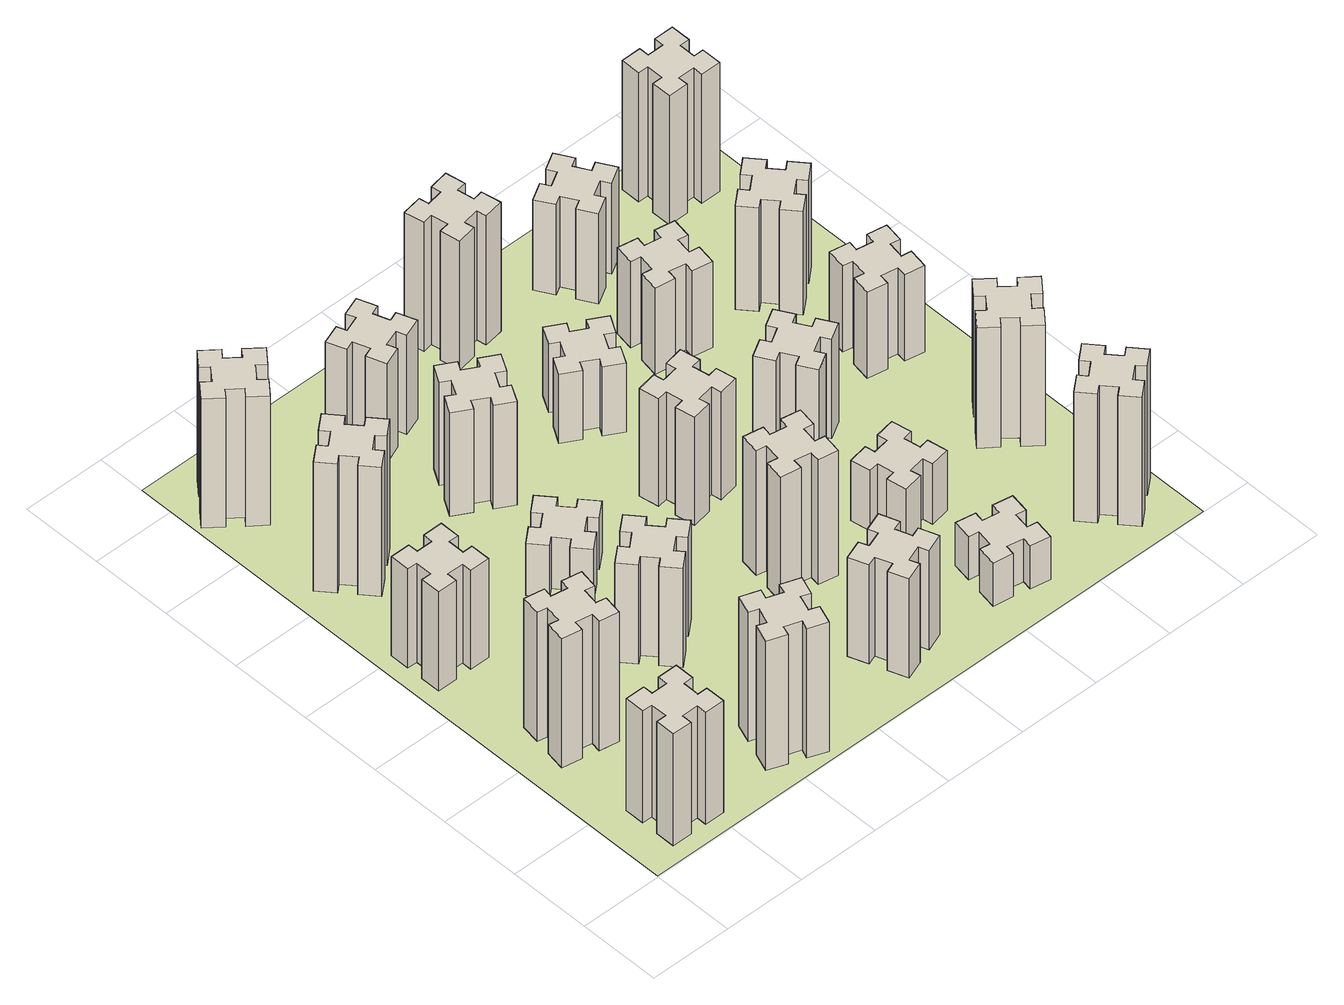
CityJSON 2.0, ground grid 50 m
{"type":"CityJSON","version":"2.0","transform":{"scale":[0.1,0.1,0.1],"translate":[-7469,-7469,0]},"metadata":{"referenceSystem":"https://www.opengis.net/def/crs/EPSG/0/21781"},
"CityObjects":{
"building1":{"type":"Building","attributes":{"class":"1000","function":"1000","usage":"1000","yearOfConstruction":2016,"roofType":"1000","measuredHeight":78,"storeysAboveGround":30,"storeysBelowGround":0},"geometry":[{"type":"Solid","lod":"1","boundaries":[[[[0,1,2,3,4,5,6,7,8,9,10,11,12,13,14,15,16,17,18,19]],[[17,16,20,21]],[[16,15,22,20]],[[15,14,23,22]],[[14,13,24,23]],[[13,12,25,24]],[[12,11,26,25]],[[11,10,27,26]],[[10,9,28,27]],[[9,8,29,28]],[[8,7,30,29]],[[7,6,31,30]],[[6,5,32,31]],[[5,4,33,32]],[[4,3,34,33]],[[3,2,35,34]],[[2,1,36,35]],[[1,0,37,36]],[[0,19,38,37]],[[19,18,39,38]],[[18,17,21,39]],[[24,25,26,27,28,29,30,31,32,33,34,35,36,37,38,39,21,20,22,23]]]]}]},
"building2":{"type":"Building","attributes":{"class":"1000","function":"1000","usage":"1000","yearOfConstruction":2016,"roofType":"1000","measuredHeight":90,"storeysAboveGround":30,"storeysBelowGround":0},"geometry":[{"type":"Solid","lod":"1","boundaries":[[[[40,41,42,43,44,45,46,47,48,49,50,51,52,53,54,55,56,57,58,59]],[[57,56,60,61]],[[56,55,62,60]],[[55,54,63,62]],[[54,53,64,63]],[[53,52,65,64]],[[52,51,66,65]],[[51,50,67,66]],[[50,49,68,67]],[[49,48,69,68]],[[48,47,70,69]],[[47,46,71,70]],[[46,45,72,71]],[[45,44,73,72]],[[44,43,74,73]],[[43,42,75,74]],[[42,41,76,75]],[[41,40,77,76]],[[40,59,78,77]],[[59,58,79,78]],[[58,57,61,79]],[[64,65,66,67,68,69,70,71,72,73,74,75,76,77,78,79,61,60,62,63]]]]}]},
"building3":{"type":"Building","attributes":{"class":"1000","function":"1000","usage":"1000","yearOfConstruction":2016,"roofType":"1000","measuredHeight":69,"storeysAboveGround":30,"storeysBelowGround":0},"geometry":[{"type":"Solid","lod":"1","boundaries":[[[[80,81,82,83,84,85,86,87,88,89,90,91,92,93,94,95,96,97,98,99]],[[97,96,100,101]],[[96,95,102,100]],[[95,94,103,102]],[[94,93,104,103]],[[93,92,105,104]],[[92,91,106,105]],[[91,90,107,106]],[[90,89,108,107]],[[89,88,109,108]],[[88,87,110,109]],[[87,86,111,110]],[[86,85,112,111]],[[85,84,113,112]],[[84,83,114,113]],[[83,82,115,114]],[[82,81,116,115]],[[81,80,117,116]],[[80,99,118,117]],[[99,98,119,118]],[[98,97,101,119]],[[104,105,106,107,108,109,110,111,112,113,114,115,116,117,118,119,101,100,102,103]]]]}]},
"building4":{"type":"Building","attributes":{"class":"1000","function":"1000","usage":"1000","yearOfConstruction":2016,"roofType":"1000","measuredHeight":90,"storeysAboveGround":30,"storeysBelowGround":0},"geometry":[{"type":"Solid","lod":"1","boundaries":[[[[120,121,122,123,124,125,126,127,128,129,130,131,132,133,134,135,136,137,138,139]],[[137,136,140,141]],[[136,135,142,140]],[[135,134,143,142]],[[134,133,144,143]],[[133,132,145,144]],[[132,131,146,145]],[[131,130,147,146]],[[130,129,148,147]],[[129,128,149,148]],[[128,127,150,149]],[[127,126,151,150]],[[126,125,152,151]],[[125,124,153,152]],[[124,123,154,153]],[[123,122,155,154]],[[122,121,156,155]],[[121,120,157,156]],[[120,139,158,157]],[[139,138,159,158]],[[138,137,141,159]],[[144,145,146,147,148,149,150,151,152,153,154,155,156,157,158,159,141,140,142,143]]]]}]},
"building5":{"type":"Building","attributes":{"class":"1000","function":"1000","usage":"1000","yearOfConstruction":2016,"roofType":"1000","measuredHeight":90,"storeysAboveGround":30,"storeysBelowGround":0},"geometry":[{"type":"Solid","lod":"1","boundaries":[[[[160,161,162,163,164,165,166,167,168,169,170,171,172,173,174,175,176,177,178,179]],[[177,176,180,181]],[[176,175,182,180]],[[175,174,183,182]],[[174,173,184,183]],[[173,172,185,184]],[[172,171,186,185]],[[171,170,187,186]],[[170,169,188,187]],[[169,168,189,188]],[[168,167,190,189]],[[167,166,191,190]],[[166,165,192,191]],[[165,164,193,192]],[[164,163,194,193]],[[163,162,195,194]],[[162,161,196,195]],[[161,160,197,196]],[[160,179,198,197]],[[179,178,199,198]],[[178,177,181,199]],[[184,185,186,187,188,189,190,191,192,193,194,195,196,197,198,199,181,180,182,183]]]]}]},
"building6":{"type":"Building","attributes":{"class":"1000","function":"1000","usage":"1000","yearOfConstruction":2016,"roofType":"1000","measuredHeight":90,"storeysAboveGround":30,"storeysBelowGround":0},"geometry":[{"type":"Solid","lod":"1","boundaries":[[[[200,201,202,203,204,205,206,207,208,209,210,211,212,213,214,215,216,217,218,219]],[[217,216,220,221]],[[216,215,222,220]],[[215,214,223,222]],[[214,213,224,223]],[[213,212,225,224]],[[212,211,226,225]],[[211,210,227,226]],[[210,209,228,227]],[[209,208,229,228]],[[208,207,230,229]],[[207,206,231,230]],[[206,205,232,231]],[[205,204,233,232]],[[204,203,234,233]],[[203,202,235,234]],[[202,201,236,235]],[[201,200,237,236]],[[200,219,238,237]],[[219,218,239,238]],[[218,217,221,239]],[[224,225,226,227,228,229,230,231,232,233,234,235,236,237,238,239,221,220,222,223]]]]}]},
"building7":{"type":"Building","attributes":{"class":"1000","function":"1000","usage":"1000","yearOfConstruction":2016,"roofType":"1000","measuredHeight":69,"storeysAboveGround":30,"storeysBelowGround":0},"geometry":[{"type":"Solid","lod":"1","boundaries":[[[[240,241,242,243,244,245,246,247,248,249,250,251,252,253,254,255,256,257,258,259]],[[257,256,260,261]],[[256,255,262,260]],[[255,254,263,262]],[[254,253,264,263]],[[253,252,265,264]],[[252,251,266,265]],[[251,250,267,266]],[[250,249,268,267]],[[249,248,269,268]],[[248,247,270,269]],[[247,246,271,270]],[[246,245,272,271]],[[245,244,273,272]],[[244,243,274,273]],[[243,242,275,274]],[[242,241,276,275]],[[241,240,277,276]],[[240,259,278,277]],[[259,258,279,278]],[[258,257,261,279]],[[264,265,266,267,268,269,270,271,272,273,274,275,276,277,278,279,261,260,262,263]]]]}]},
"building8":{"type":"Building","attributes":{"class":"1000","function":"1000","usage":"1000","yearOfConstruction":2016,"roofType":"1000","measuredHeight":36,"storeysAboveGround":30,"storeysBelowGround":0},"geometry":[{"type":"Solid","lod":"1","boundaries":[[[[280,281,282,283,284,285,286,287,288,289,290,291,292,293,294,295,296,297,298,299]],[[297,296,300,301]],[[296,295,302,300]],[[295,294,303,302]],[[294,293,304,303]],[[293,292,305,304]],[[292,291,306,305]],[[291,290,307,306]],[[290,289,308,307]],[[289,288,309,308]],[[288,287,310,309]],[[287,286,311,310]],[[286,285,312,311]],[[285,284,313,312]],[[284,283,314,313]],[[283,282,315,314]],[[282,281,316,315]],[[281,280,317,316]],[[280,299,318,317]],[[299,298,319,318]],[[298,297,301,319]],[[304,305,306,307,308,309,310,311,312,313,314,315,316,317,318,319,301,300,302,303]]]]}]},
"building9":{"type":"Building","attributes":{"class":"1000","function":"1000","usage":"1000","yearOfConstruction":2016,"roofType":"1000","measuredHeight":72,"storeysAboveGround":30,"storeysBelowGround":0},"geometry":[{"type":"Solid","lod":"1","boundaries":[[[[320,321,322,323,324,325,326,327,328,329,330,331,332,333,334,335,336,337,338,339]],[[337,336,340,341]],[[336,335,342,340]],[[335,334,343,342]],[[334,333,344,343]],[[333,332,345,344]],[[332,331,346,345]],[[331,330,347,346]],[[330,329,348,347]],[[329,328,349,348]],[[328,327,350,349]],[[327,326,351,350]],[[326,325,352,351]],[[325,324,353,352]],[[324,323,354,353]],[[323,322,355,354]],[[322,321,356,355]],[[321,320,357,356]],[[320,339,358,357]],[[339,338,359,358]],[[338,337,341,359]],[[344,345,346,347,348,349,350,351,352,353,354,355,356,357,358,359,341,340,342,343]]]]}]},
"building10":{"type":"Building","attributes":{"class":"1000","function":"1000","usage":"1000","yearOfConstruction":2016,"roofType":"1000","measuredHeight":69,"storeysAboveGround":30,"storeysBelowGround":0},"geometry":[{"type":"Solid","lod":"1","boundaries":[[[[360,361,362,363,364,365,366,367,368,369,370,371,372,373,374,375,376,377,378,379]],[[377,376,380,381]],[[376,375,382,380]],[[375,374,383,382]],[[374,373,384,383]],[[373,372,385,384]],[[372,371,386,385]],[[371,370,387,386]],[[370,369,388,387]],[[369,368,389,388]],[[368,367,390,389]],[[367,366,391,390]],[[366,365,392,391]],[[365,364,393,392]],[[364,363,394,393]],[[363,362,395,394]],[[362,361,396,395]],[[361,360,397,396]],[[360,379,398,397]],[[379,378,399,398]],[[378,377,381,399]],[[384,385,386,387,388,389,390,391,392,393,394,395,396,397,398,399,381,380,382,383]]]]}]},
"building11":{"type":"Building","attributes":{"class":"1000","function":"1000","usage":"1000","yearOfConstruction":2016,"roofType":"1000","measuredHeight":69,"storeysAboveGround":30,"storeysBelowGround":0},"geometry":[{"type":"Solid","lod":"1","boundaries":[[[[400,401,402,403,404,405,406,407,408,409,410,411,412,413,414,415,416,417,418,419]],[[417,416,420,421]],[[416,415,422,420]],[[415,414,423,422]],[[414,413,424,423]],[[413,412,425,424]],[[412,411,426,425]],[[411,410,427,426]],[[410,409,428,427]],[[409,408,429,428]],[[408,407,430,429]],[[407,406,431,430]],[[406,405,432,431]],[[405,404,433,432]],[[404,403,434,433]],[[403,402,435,434]],[[402,401,436,435]],[[401,400,437,436]],[[400,419,438,437]],[[419,418,439,438]],[[418,417,421,439]],[[424,425,426,427,428,429,430,431,432,433,434,435,436,437,438,439,421,420,422,423]]]]}]},
"building12":{"type":"Building","attributes":{"class":"1000","function":"1000","usage":"1000","yearOfConstruction":2016,"roofType":"1000","measuredHeight":87,"storeysAboveGround":30,"storeysBelowGround":0},"geometry":[{"type":"Solid","lod":"1","boundaries":[[[[440,441,442,443,444,445,446,447,448,449,450,451,452,453,454,455,456,457,458,459]],[[457,456,460,461]],[[456,455,462,460]],[[455,454,463,462]],[[454,453,464,463]],[[453,452,465,464]],[[452,451,466,465]],[[451,450,467,466]],[[450,449,468,467]],[[449,448,469,468]],[[448,447,470,469]],[[447,446,471,470]],[[446,445,472,471]],[[445,444,473,472]],[[444,443,474,473]],[[443,442,475,474]],[[442,441,476,475]],[[441,440,477,476]],[[440,459,478,477]],[[459,458,479,478]],[[458,457,461,479]],[[464,465,466,467,468,469,470,471,472,473,474,475,476,477,478,479,461,460,462,463]]]]}]},
"building13":{"type":"Building","attributes":{"class":"1000","function":"1000","usage":"1000","yearOfConstruction":2016,"roofType":"1000","measuredHeight":75,"storeysAboveGround":30,"storeysBelowGround":0},"geometry":[{"type":"Solid","lod":"1","boundaries":[[[[480,481,482,483,484,485,486,487,488,489,490,491,492,493,494,495,496,497,498,499]],[[497,496,500,501]],[[496,495,502,500]],[[495,494,503,502]],[[494,493,504,503]],[[493,492,505,504]],[[492,491,506,505]],[[491,490,507,506]],[[490,489,508,507]],[[489,488,509,508]],[[488,487,510,509]],[[487,486,511,510]],[[486,485,512,511]],[[485,484,513,512]],[[484,483,514,513]],[[483,482,515,514]],[[482,481,516,515]],[[481,480,517,516]],[[480,499,518,517]],[[499,498,519,518]],[[498,497,501,519]],[[504,505,506,507,508,509,510,511,512,513,514,515,516,517,518,519,501,500,502,503]]]]}]},
"building14":{"type":"Building","attributes":{"class":"1000","function":"1000","usage":"1000","yearOfConstruction":2016,"roofType":"1000","measuredHeight":48,"storeysAboveGround":30,"storeysBelowGround":0},"geometry":[{"type":"Solid","lod":"1","boundaries":[[[[520,521,522,523,524,525,526,527,528,529,530,531,532,533,534,535,536,537,538,539]],[[537,536,540,541]],[[536,535,542,540]],[[535,534,543,542]],[[534,533,544,543]],[[533,532,545,544]],[[532,531,546,545]],[[531,530,547,546]],[[530,529,548,547]],[[529,528,549,548]],[[528,527,550,549]],[[527,526,551,550]],[[526,525,552,551]],[[525,524,553,552]],[[524,523,554,553]],[[523,522,555,554]],[[522,521,556,555]],[[521,520,557,556]],[[520,539,558,557]],[[539,538,559,558]],[[538,537,541,559]],[[544,545,546,547,548,549,550,551,552,553,554,555,556,557,558,559,541,540,542,543]]]]}]},
"building15":{"type":"Building","attributes":{"class":"1000","function":"1000","usage":"1000","yearOfConstruction":2016,"roofType":"1000","measuredHeight":30,"storeysAboveGround":30,"storeysBelowGround":0},"geometry":[{"type":"Solid","lod":"1","boundaries":[[[[560,561,562,563,564,565,566,567,568,569,570,571,572,573,574,575,576,577,578,579]],[[577,576,580,581]],[[576,575,582,580]],[[575,574,583,582]],[[574,573,584,583]],[[573,572,585,584]],[[572,571,586,585]],[[571,570,587,586]],[[570,569,588,587]],[[569,568,589,588]],[[568,567,590,589]],[[567,566,591,590]],[[566,565,592,591]],[[565,564,593,592]],[[564,563,594,593]],[[563,562,595,594]],[[562,561,596,595]],[[561,560,597,596]],[[560,579,598,597]],[[579,578,599,598]],[[578,577,581,599]],[[584,585,586,587,588,589,590,591,592,593,594,595,596,597,598,599,581,580,582,583]]]]}]},
"building16":{"type":"Building","attributes":{"class":"1000","function":"1000","usage":"1000","yearOfConstruction":2016,"roofType":"1000","measuredHeight":90,"storeysAboveGround":30,"storeysBelowGround":0},"geometry":[{"type":"Solid","lod":"1","boundaries":[[[[600,601,602,603,604,605,606,607,608,609,610,611,612,613,614,615,616,617,618,619]],[[617,616,620,621]],[[616,615,622,620]],[[615,614,623,622]],[[614,613,624,623]],[[613,612,625,624]],[[612,611,626,625]],[[611,610,627,626]],[[610,609,628,627]],[[609,608,629,628]],[[608,607,630,629]],[[607,606,631,630]],[[606,605,632,631]],[[605,604,633,632]],[[604,603,634,633]],[[603,602,635,634]],[[602,601,636,635]],[[601,600,637,636]],[[600,619,638,637]],[[619,618,639,638]],[[618,617,621,639]],[[624,625,626,627,628,629,630,631,632,633,634,635,636,637,638,639,621,620,622,623]]]]}]},
"building17":{"type":"Building","attributes":{"class":"1000","function":"1000","usage":"1000","yearOfConstruction":2016,"roofType":"1000","measuredHeight":42,"storeysAboveGround":30,"storeysBelowGround":0},"geometry":[{"type":"Solid","lod":"1","boundaries":[[[[640,641,642,643,644,645,646,647,648,649,650,651,652,653,654,655,656,657,658,659]],[[657,656,660,661]],[[656,655,662,660]],[[655,654,663,662]],[[654,653,664,663]],[[653,652,665,664]],[[652,651,666,665]],[[651,650,667,666]],[[650,649,668,667]],[[649,648,669,668]],[[648,647,670,669]],[[647,646,671,670]],[[646,645,672,671]],[[645,644,673,672]],[[644,643,674,673]],[[643,642,675,674]],[[642,641,676,675]],[[641,640,677,676]],[[640,659,678,677]],[[659,658,679,678]],[[658,657,661,679]],[[664,665,666,667,668,669,670,671,672,673,674,675,676,677,678,679,661,660,662,663]]]]}]},
"building18":{"type":"Building","attributes":{"class":"1000","function":"1000","usage":"1000","yearOfConstruction":2016,"roofType":"1000","measuredHeight":69,"storeysAboveGround":30,"storeysBelowGround":0},"geometry":[{"type":"Solid","lod":"1","boundaries":[[[[680,681,682,683,684,685,686,687,688,689,690,691,692,693,694,695,696,697,698,699]],[[697,696,700,701]],[[696,695,702,700]],[[695,694,703,702]],[[694,693,704,703]],[[693,692,705,704]],[[692,691,706,705]],[[691,690,707,706]],[[690,689,708,707]],[[689,688,709,708]],[[688,687,710,709]],[[687,686,711,710]],[[686,685,712,711]],[[685,684,713,712]],[[684,683,714,713]],[[683,682,715,714]],[[682,681,716,715]],[[681,680,717,716]],[[680,699,718,717]],[[699,698,719,718]],[[698,697,701,719]],[[704,705,706,707,708,709,710,711,712,713,714,715,716,717,718,719,701,700,702,703]]]]}]},
"building19":{"type":"Building","attributes":{"class":"1000","function":"1000","usage":"1000","yearOfConstruction":2016,"roofType":"1000","measuredHeight":60,"storeysAboveGround":30,"storeysBelowGround":0},"geometry":[{"type":"Solid","lod":"1","boundaries":[[[[720,721,722,723,724,725,726,727,728,729,730,731,732,733,734,735,736,737,738,739]],[[737,736,740,741]],[[736,735,742,740]],[[735,734,743,742]],[[734,733,744,743]],[[733,732,745,744]],[[732,731,746,745]],[[731,730,747,746]],[[730,729,748,747]],[[729,728,749,748]],[[728,727,750,749]],[[727,726,751,750]],[[726,725,752,751]],[[725,724,753,752]],[[724,723,754,753]],[[723,722,755,754]],[[722,721,756,755]],[[721,720,757,756]],[[720,739,758,757]],[[739,738,759,758]],[[738,737,741,759]],[[744,745,746,747,748,749,750,751,752,753,754,755,756,757,758,759,741,740,742,743]]]]}]},
"building20":{"type":"Building","attributes":{"class":"1000","function":"1000","usage":"1000","yearOfConstruction":2016,"roofType":"1000","measuredHeight":90,"storeysAboveGround":30,"storeysBelowGround":0},"geometry":[{"type":"Solid","lod":"1","boundaries":[[[[760,761,762,763,764,765,766,767,768,769,770,771,772,773,774,775,776,777,778,779]],[[777,776,780,781]],[[776,775,782,780]],[[775,774,783,782]],[[774,773,784,783]],[[773,772,785,784]],[[772,771,786,785]],[[771,770,787,786]],[[770,769,788,787]],[[769,768,789,788]],[[768,767,790,789]],[[767,766,791,790]],[[766,765,792,791]],[[765,764,793,792]],[[764,763,794,793]],[[763,762,795,794]],[[762,761,796,795]],[[761,760,797,796]],[[760,779,798,797]],[[779,778,799,798]],[[778,777,781,799]],[[784,785,786,787,788,789,790,791,792,793,794,795,796,797,798,799,781,780,782,783]]]]}]},
"building21":{"type":"Building","attributes":{"class":"1000","function":"1000","usage":"1000","yearOfConstruction":2016,"roofType":"1000","measuredHeight":63,"storeysAboveGround":30,"storeysBelowGround":0},"geometry":[{"type":"Solid","lod":"1","boundaries":[[[[800,801,802,803,804,805,806,807,808,809,810,811,812,813,814,815,816,817,818,819]],[[817,816,820,821]],[[816,815,822,820]],[[815,814,823,822]],[[814,813,824,823]],[[813,812,825,824]],[[812,811,826,825]],[[811,810,827,826]],[[810,809,828,827]],[[809,808,829,828]],[[808,807,830,829]],[[807,806,831,830]],[[806,805,832,831]],[[805,804,833,832]],[[804,803,834,833]],[[803,802,835,834]],[[802,801,836,835]],[[801,800,837,836]],[[800,819,838,837]],[[819,818,839,838]],[[818,817,821,839]],[[824,825,826,827,828,829,830,831,832,833,834,835,836,837,838,839,821,820,822,823]]]]}]},
"building22":{"type":"Building","attributes":{"class":"1000","function":"1000","usage":"1000","yearOfConstruction":2016,"roofType":"1000","measuredHeight":84,"storeysAboveGround":30,"storeysBelowGround":0},"geometry":[{"type":"Solid","lod":"1","boundaries":[[[[840,841,842,843,844,845,846,847,848,849,850,851,852,853,854,855,856,857,858,859]],[[857,856,860,861]],[[856,855,862,860]],[[855,854,863,862]],[[854,853,864,863]],[[853,852,865,864]],[[852,851,866,865]],[[851,850,867,866]],[[850,849,868,867]],[[849,848,869,868]],[[848,847,870,869]],[[847,846,871,870]],[[846,845,872,871]],[[845,844,873,872]],[[844,843,874,873]],[[843,842,875,874]],[[842,841,876,875]],[[841,840,877,876]],[[840,859,878,877]],[[859,858,879,878]],[[858,857,861,879]],[[864,865,866,867,868,869,870,871,872,873,874,875,876,877,878,879,861,860,862,863]]]]}]},
"building23":{"type":"Building","attributes":{"class":"1000","function":"1000","usage":"1000","yearOfConstruction":2016,"roofType":"1000","measuredHeight":60,"storeysAboveGround":30,"storeysBelowGround":0},"geometry":[{"type":"Solid","lod":"1","boundaries":[[[[880,881,882,883,884,885,886,887,888,889,890,891,892,893,894,895,896,897,898,899]],[[897,896,900,901]],[[896,895,902,900]],[[895,894,903,902]],[[894,893,904,903]],[[893,892,905,904]],[[892,891,906,905]],[[891,890,907,906]],[[890,889,908,907]],[[889,888,909,908]],[[888,887,910,909]],[[887,886,911,910]],[[886,885,912,911]],[[885,884,913,912]],[[884,883,914,913]],[[883,882,915,914]],[[882,881,916,915]],[[881,880,917,916]],[[880,899,918,917]],[[899,898,919,918]],[[898,897,901,919]],[[904,905,906,907,908,909,910,911,912,913,914,915,916,917,918,919,901,900,902,903]]]]}]},
"building24":{"type":"Building","attributes":{"class":"1000","function":"1000","usage":"1000","yearOfConstruction":2016,"roofType":"1000","measuredHeight":72,"storeysAboveGround":30,"storeysBelowGround":0},"geometry":[{"type":"Solid","lod":"1","boundaries":[[[[920,921,922,923,924,925,926,927,928,929,930,931,932,933,934,935,936,937,938,939]],[[937,936,940,941]],[[936,935,942,940]],[[935,934,943,942]],[[934,933,944,943]],[[933,932,945,944]],[[932,931,946,945]],[[931,930,947,946]],[[930,929,948,947]],[[929,928,949,948]],[[928,927,950,949]],[[927,926,951,950]],[[926,925,952,951]],[[925,924,953,952]],[[924,923,954,953]],[[923,922,955,954]],[[922,921,956,955]],[[921,920,957,956]],[[920,939,958,957]],[[939,938,959,958]],[[938,937,941,959]],[[944,945,946,947,948,949,950,951,952,953,954,955,956,957,958,959,941,940,942,943]]]]}]},
"building25":{"type":"Building","attributes":{"class":"1000","function":"1000","usage":"1000","yearOfConstruction":2016,"roofType":"1000","measuredHeight":90,"storeysAboveGround":30,"storeysBelowGround":0},"geometry":[{"type":"Solid","lod":"1","boundaries":[[[[960,961,962,963,964,965,966,967,968,969,970,971,972,973,974,975,976,977,978,979]],[[977,976,980,981]],[[976,975,982,980]],[[975,974,983,982]],[[974,973,984,983]],[[973,972,985,984]],[[972,971,986,985]],[[971,970,987,986]],[[970,969,988,987]],[[969,968,989,988]],[[968,967,990,989]],[[967,966,991,990]],[[966,965,992,991]],[[965,964,993,992]],[[964,963,994,993]],[[963,962,995,994]],[[962,961,996,995]],[[961,960,997,996]],[[960,979,998,997]],[[979,978,999,998]],[[978,977,981,999]],[[984,985,986,987,988,989,990,991,992,993,994,995,996,997,998,999,981,980,982,983]]]]}]},
"landuse1":{"type":"LandUse","attributes":{"name":"plot1","function":"1010"},"geometry":[{"type":"MultiSurface","lod":"1","boundaries":[[[1000,1001,1002,1003]]]}]}
},
"vertices":[
[265,325,0],[265,225,0],[205,225,0],[205,105,0],[325,105,0],[325,165,0],[425,165,0],[425,105,0],[545,105,0],[545,225,0],[485,225,0],[485,325,0],[545,325,0],[545,445,0],[425,445,0],[425,385,0],[325,385,0],[325,445,0],[205,445,0],[205,325,0],[325,385,780],[325,445,780],[425,385,780],[425,445,780],[545,445,780],[545,325,780],[485,325,780],[485,225,780],[545,225,780],[545,105,780],[425,105,780],[425,165,780],[325,165,780],[325,105,780],[205,105,780],[205,225,780],[265,225,780],[265,325,780],[205,325,780],[205,445,780],
[475,947,0],[492,1045,0],[551,1035,0],[572,1153,0],[454,1174,0],[444,1115,0],[345,1132,0],[356,1191,0],[237,1212,0],[217,1094,0],[276,1084,0],[258,985,0],[199,996,0],[178,877,0],[297,857,0],[307,916,0],[405,898,0],[395,839,0],[513,818,0],[534,937,0],[405,898,900],[395,839,900],[307,916,900],[297,857,900],[178,877,900],[199,996,900],[258,985,900],[276,1084,900],[217,1094,900],[237,1212,900],[356,1191,900],[345,1132,900],[444,1115,900],[454,1174,900],[572,1153,900],[551,1035,900],[492,1045,900],[475,947,900],[534,937,900],[513,818,900],
[325,1965,0],[225,1965,0],[225,2025,0],[105,2025,0],[105,1905,0],[165,1905,0],[165,1805,0],[105,1805,0],[105,1685,0],[225,1685,0],[225,1745,0],[325,1745,0],[325,1685,0],[445,1685,0],[445,1805,0],[385,1805,0],[385,1905,0],[445,1905,0],[445,2025,0],[325,2025,0],[385,1905,690],[445,1905,690],[385,1805,690],[445,1805,690],[445,1685,690],[325,1685,690],[325,1745,690],[225,1745,690],[225,1685,690],[105,1685,690],[105,1805,690],[165,1805,690],[165,1905,690],[105,1905,690],[105,2025,690],[225,2025,690],[225,1965,690],[325,1965,690],[325,2025,690],[445,2025,690],
[492,2628,0],[427,2704,0],[473,2743,0],[396,2835,0],[304,2758,0],[343,2712,0],[266,2647,0],[228,2693,0],[136,2616,0],[213,2524,0],[259,2563,0],[323,2486,0],[277,2448,0],[354,2356,0],[446,2433,0],[408,2479,0],[484,2543,0],[523,2497,0],[615,2574,0],[538,2666,0],[484,2543,900],[523,2497,900],[408,2479,900],[446,2433,900],[354,2356,900],[277,2448,900],[323,2486,900],[259,2563,900],[213,2524,900],[136,2616,900],[228,2693,900],[266,2647,900],[343,2712,900],[304,2758,900],[396,2835,900],[473,2743,900],[427,2704,900],[492,2628,900],[538,2666,900],[615,2574,900],
[1029,360,0],[995,266,0],[939,287,0],[897,174,0],[1010,133,0],[1031,189,0],[1125,155,0],[1104,99,0],[1217,57,0],[1258,170,0],[1202,191,0],[1236,285,0],[1292,264,0],[1333,377,0],[1220,418,0],[1200,362,0],[1106,396,0],[1127,452,0],[1014,493,0],[973,380,0],[1106,396,900],[1127,452,900],[1200,362,900],[1220,418,900],[1333,377,900],[1292,264,900],[1236,285,900],[1202,191,900],[1258,170,900],[1217,57,900],[1104,99,900],[1125,155,900],[1031,189,900],[1010,133,900],[897,174,900],[939,287,900],[995,266,900],[1029,360,900],[973,380,900],[1014,493,900],
[384,3387,0],[308,3452,0],[346,3498,0],[254,3575,0],[177,3483,0],[223,3444,0],[159,3368,0],[113,3406,0],[36,3314,0],[128,3237,0],[166,3283,0],[243,3219,0],[204,3173,0],[296,3096,0],[373,3188,0],[327,3226,0],[392,3303,0],[438,3264,0],[515,3356,0],[423,3433,0],[392,3303,900],[438,3264,900],[327,3226,900],[373,3188,900],[296,3096,900],[204,3173,900],[243,3219,900],[166,3283,900],[128,3237,900],[36,3314,900],[113,3406,900],[159,3368,900],[223,3444,900],[177,3483,900],[254,3575,900],[346,3498,900],[308,3452,900],[384,3387,900],[423,3433,900],[515,3356,900],
[1083,1332,0],[1006,1267,0],[968,1313,0],[876,1236,0],[953,1144,0],[999,1183,0],[1063,1106,0],[1017,1068,0],[1094,976,0],[1186,1053,0],[1148,1099,0],[1224,1163,0],[1263,1117,0],[1355,1194,0],[1278,1286,0],[1232,1248,0],[1167,1324,0],[1213,1363,0],[1136,1455,0],[1044,1378,0],[1167,1324,690],[1213,1363,690],[1232,1248,690],[1278,1286,690],[1355,1194,690],[1263,1117,690],[1224,1163,690],[1148,1099,690],[1186,1053,690],[1094,976,690],[1017,1068,690],[1063,1106,690],[999,1183,690],[953,1144,690],[876,1236,690],[968,1313,690],[1006,1267,690],[1083,1332,690],[1044,1378,690],[1136,1455,690],
[1083,1972,0],[1006,1907,0],[968,1953,0],[876,1876,0],[953,1784,0],[999,1823,0],[1063,1746,0],[1017,1708,0],[1094,1616,0],[1186,1693,0],[1148,1739,0],[1224,1803,0],[1263,1757,0],[1355,1834,0],[1278,1926,0],[1232,1888,0],[1167,1964,0],[1213,2003,0],[1136,2095,0],[1044,2018,0],[1167,1964,360],[1213,2003,360],[1232,1888,360],[1278,1926,360],[1355,1834,360],[1263,1757,360],[1224,1803,360],[1148,1739,360],[1186,1693,360],[1094,1616,360],[1017,1708,360],[1063,1746,360],[999,1823,360],[953,1784,360],[876,1876,360],[968,1953,360],[1006,1907,360],[1083,1972,360],[1044,2018,360],[1136,2095,360],
[1314,2666,0],[1227,2716,0],[1257,2768,0],[1153,2828,0],[1093,2724,0],[1145,2694,0],[1095,2607,0],[1043,2637,0],[983,2533,0],[1087,2473,0],[1117,2525,0],[1204,2475,0],[1174,2423,0],[1278,2363,0],[1338,2467,0],[1286,2497,0],[1336,2584,0],[1388,2554,0],[1448,2658,0],[1344,2718,0],[1336,2584,720],[1388,2554,720],[1286,2497,720],[1338,2467,720],[1278,2363,720],[1174,2423,720],[1204,2475,720],[1117,2525,720],[1087,2473,720],[983,2533,720],[1043,2637,720],[1095,2607,720],[1145,2694,720],[1093,2724,720],[1153,2828,720],[1257,2768,720],[1227,2716,720],[1314,2666,720],[1344,2718,720],[1448,2658,720],
[1835,385,0],[1869,291,0],[1813,270,0],[1854,157,0],[1967,199,0],[1946,255,0],[2040,289,0],[2060,233,0],[2173,274,0],[2132,387,0],[2076,366,0],[2042,460,0],[2098,480,0],[2057,593,0],[1944,552,0],[1965,496,0],[1871,462,0],[1850,518,0],[1737,477,0],[1779,364,0],[1871,462,690],[1850,518,690],[1965,496,690],[1944,552,690],[2057,593,690],[2098,480,690],[2042,460,690],[2076,366,690],[2132,387,690],[2173,274,690],[2060,233,690],[2040,289,690],[1946,255,690],[1967,199,690],[1854,157,690],[1813,270,690],[1869,291,690],[1835,385,690],[1779,364,690],[1737,477,690],
[1125,3356,0],[1031,3322,0],[1010,3378,0],[897,3337,0],[939,3224,0],[995,3245,0],[1029,3151,0],[973,3130,0],[1014,3017,0],[1127,3059,0],[1106,3115,0],[1200,3149,0],[1220,3093,0],[1333,3134,0],[1292,3247,0],[1236,3226,0],[1202,3320,0],[1258,3340,0],[1217,3453,0],[1104,3412,0],[1202,3320,690],[1258,3340,690],[1236,3226,690],[1292,3247,690],[1333,3134,690],[1220,3093,690],[1200,3149,690],[1106,3115,690],[1127,3059,690],[1014,3017,690],[973,3130,690],[1029,3151,690],[995,3245,690],[939,3224,690],[897,3337,690],[1010,3378,690],[1031,3322,690],[1125,3356,690],[1104,3412,690],[1217,3453,690],
[2055,1047,0],[2072,1145,0],[2131,1135,0],[2152,1253,0],[2034,1274,0],[2024,1215,0],[1925,1232,0],[1936,1291,0],[1817,1312,0],[1797,1194,0],[1856,1184,0],[1838,1085,0],[1779,1096,0],[1758,977,0],[1877,957,0],[1887,1016,0],[1985,998,0],[1975,939,0],[2093,918,0],[2114,1037,0],[1985,998,870],[1975,939,870],[1887,1016,870],[1877,957,870],[1758,977,870],[1779,1096,870],[1838,1085,870],[1856,1184,870],[1797,1194,870],[1817,1312,870],[1936,1291,870],[1925,1232,870],[2024,1215,870],[2034,1274,870],[2152,1253,870],[2131,1135,870],[2072,1145,870],[2055,1047,870],[2114,1037,870],[2093,918,870],
[2072,1825,0],[2055,1924,0],[2114,1934,0],[2093,2052,0],[1975,2031,0],[1985,1972,0],[1887,1955,0],[1877,2014,0],[1758,1993,0],[1779,1875,0],[1838,1885,0],[1856,1787,0],[1797,1777,0],[1817,1658,0],[1936,1679,0],[1925,1738,0],[2024,1756,0],[2034,1697,0],[2152,1717,0],[2131,1836,0],[2024,1756,750],[2034,1697,750],[1925,1738,750],[1936,1679,750],[1817,1658,750],[1797,1777,750],[1856,1787,750],[1838,1885,750],[1779,1875,750],[1758,1993,750],[1877,2014,750],[1887,1955,750],[1985,1972,750],[1975,2031,750],[2093,2052,750],[2114,1934,750],[2055,1924,750],[2072,1825,750],[2131,1836,750],[2152,1717,750],
[2026,2497,0],[2076,2584,0],[2128,2554,0],[2188,2658,0],[2084,2718,0],[2054,2666,0],[1967,2716,0],[1997,2768,0],[1893,2828,0],[1833,2724,0],[1885,2694,0],[1835,2607,0],[1783,2637,0],[1723,2533,0],[1827,2473,0],[1857,2525,0],[1944,2475,0],[1914,2423,0],[2018,2363,0],[2078,2467,0],[1944,2475,480],[1914,2423,480],[1857,2525,480],[1827,2473,480],[1723,2533,480],[1783,2637,480],[1835,2607,480],[1885,2694,480],[1833,2724,480],[1893,2828,480],[1997,2768,480],[1967,2716,480],[2054,2666,480],[2084,2718,480],[2188,2658,480],[2128,2554,480],[2076,2584,480],[2026,2497,480],[2078,2467,480],[2018,2363,480],
[2596,444,0],[2578,345,0],[2519,356,0],[2498,237,0],[2617,217,0],[2627,276,0],[2725,258,0],[2715,199,0],[2833,178,0],[2854,297,0],[2795,307,0],[2812,405,0],[2871,395,0],[2892,513,0],[2774,534,0],[2764,475,0],[2665,492,0],[2676,551,0],[2557,572,0],[2537,454,0],[2665,492,300],[2676,551,300],[2764,475,300],[2774,534,300],[2892,513,300],[2871,395,300],[2812,405,300],[2795,307,300],[2854,297,300],[2833,178,300],[2715,199,300],[2725,258,300],[2627,276,300],[2617,217,300],[2498,237,300],[2519,356,300],[2578,345,300],[2596,444,300],[2537,454,300],[2557,572,300],
[1738,3465,0],[1756,3367,0],[1697,3357,0],[1717,3238,0],[1836,3259,0],[1825,3318,0],[1924,3336,0],[1934,3277,0],[2052,3297,0],[2031,3416,0],[1972,3405,0],[1955,3504,0],[2014,3514,0],[1993,3632,0],[1875,3611,0],[1885,3552,0],[1787,3535,0],[1777,3594,0],[1658,3573,0],[1679,3455,0],[1787,3535,900],[1777,3594,900],[1885,3552,900],[1875,3611,900],[1993,3632,900],[2014,3514,900],[1955,3504,900],[1972,3405,900],[2031,3416,900],[2052,3297,900],[1934,3277,900],[1924,3336,900],[1825,3318,900],[1836,3259,900],[1717,3238,900],[1697,3357,900],[1756,3367,900],[1738,3465,900],[1679,3455,900],[1658,3573,900],
[2625,1132,0],[2527,1115,0],[2517,1174,0],[2398,1153,0],[2419,1035,0],[2478,1045,0],[2496,947,0],[2437,937,0],[2457,818,0],[2576,839,0],[2565,898,0],[2664,916,0],[2674,857,0],[2792,877,0],[2771,996,0],[2712,985,0],[2695,1084,0],[2754,1094,0],[2733,1212,0],[2615,1191,0],[2695,1084,420],[2754,1094,420],[2712,985,420],[2771,996,420],[2792,877,420],[2674,857,420],[2664,916,420],[2565,898,420],[2576,839,420],[2457,818,420],[2437,937,420],[2496,947,420],[2478,1045,420],[2419,1035,420],[2398,1153,420],[2517,1174,420],[2527,1115,420],[2625,1132,420],[2615,1191,420],[2733,1212,420],
[2475,1744,0],[2525,1657,0],[2473,1627,0],[2533,1523,0],[2637,1583,0],[2607,1635,0],[2694,1685,0],[2724,1633,0],[2828,1693,0],[2768,1797,0],[2716,1767,0],[2666,1854,0],[2718,1884,0],[2658,1988,0],[2554,1928,0],[2584,1876,0],[2497,1826,0],[2467,1878,0],[2363,1818,0],[2423,1714,0],[2497,1826,690],[2467,1878,690],[2584,1876,690],[2554,1928,690],[2658,1988,690],[2718,1884,690],[2666,1854,690],[2716,1767,690],[2768,1797,690],[2828,1693,690],[2724,1633,690],[2694,1685,690],[2607,1635,690],[2637,1583,690],[2533,1523,690],[2473,1627,690],[2525,1657,690],[2475,1744,690],[2423,1714,690],[2363,1818,690],
[2664,2795,0],[2565,2812,0],[2576,2871,0],[2457,2892,0],[2437,2774,0],[2496,2764,0],[2478,2665,0],[2419,2676,0],[2398,2557,0],[2517,2537,0],[2527,2596,0],[2625,2578,0],[2615,2519,0],[2733,2498,0],[2754,2617,0],[2695,2627,0],[2712,2725,0],[2771,2715,0],[2792,2833,0],[2674,2854,0],[2712,2725,600],[2771,2715,600],[2695,2627,600],[2754,2617,600],[2733,2498,600],[2615,2519,600],[2625,2578,600],[2527,2596,600],[2517,2537,600],[2398,2557,600],[2419,2676,600],[2478,2665,600],[2496,2764,600],[2437,2774,600],[2457,2892,600],[2576,2871,600],[2565,2812,600],[2664,2795,600],[2674,2854,600],[2792,2833,600],
[3468,259,0],[3544,323,0],[3583,277,0],[3675,354,0],[3598,446,0],[3552,408,0],[3487,484,0],[3533,523,0],[3456,615,0],[3364,538,0],[3403,492,0],[3326,427,0],[3288,473,0],[3196,396,0],[3273,304,0],[3319,343,0],[3383,266,0],[3337,228,0],[3414,136,0],[3506,213,0],[3383,266,900],[3337,228,900],[3319,343,900],[3273,304,900],[3196,396,900],[3288,473,900],[3326,427,900],[3403,492,900],[3364,538,900],[3456,615,900],[3533,523,900],[3487,484,900],[3552,408,900],[3598,446,900],[3675,354,900],[3583,277,900],[3544,323,900],[3468,259,900],[3506,213,900],[3414,136,900],
[2716,3347,0],[2666,3434,0],[2718,3464,0],[2658,3568,0],[2554,3508,0],[2584,3456,0],[2497,3406,0],[2467,3458,0],[2363,3398,0],[2423,3294,0],[2475,3324,0],[2525,3237,0],[2473,3207,0],[2533,3103,0],[2637,3163,0],[2607,3215,0],[2694,3265,0],[2724,3213,0],[2828,3273,0],[2768,3377,0],[2694,3265,630],[2724,3213,630],[2607,3215,630],[2637,3163,630],[2533,3103,630],[2473,3207,630],[2525,3237,630],[2475,3324,630],[2423,3294,630],[2363,3398,630],[2467,3458,630],[2497,3406,630],[2584,3456,630],[2554,3508,630],[2658,3568,630],[2718,3464,630],[2666,3434,630],[2716,3347,630],[2768,3377,630],[2828,3273,630],
[3487,1006,0],[3552,1083,0],[3598,1044,0],[3675,1136,0],[3583,1213,0],[3544,1167,0],[3468,1232,0],[3506,1278,0],[3414,1355,0],[3337,1263,0],[3383,1224,0],[3319,1148,0],[3273,1186,0],[3196,1094,0],[3288,1017,0],[3326,1063,0],[3403,999,0],[3364,953,0],[3456,876,0],[3533,968,0],[3403,999,840],[3364,953,840],[3326,1063,840],[3288,1017,840],[3196,1094,840],[3273,1186,840],[3319,1148,840],[3383,1224,840],[3337,1263,840],[3414,1355,840],[3506,1278,840],[3468,1232,840],[3544,1167,840],[3583,1213,840],[3675,1136,840],[3598,1044,840],[3552,1083,840],[3487,1006,840],[3533,968,840],[3456,876,840],
[3267,1856,0],[3365,1838,0],[3355,1779,0],[3473,1758,0],[3494,1877,0],[3435,1887,0],[3452,1985,0],[3511,1975,0],[3532,2093,0],[3414,2114,0],[3404,2055,0],[3305,2072,0],[3316,2131,0],[3197,2152,0],[3177,2034,0],[3236,2024,0],[3218,1925,0],[3159,1936,0],[3138,1817,0],[3257,1797,0],[3218,1925,600],[3159,1936,600],[3236,2024,600],[3177,2034,600],[3197,2152,600],[3316,2131,600],[3305,2072,600],[3404,2055,600],[3414,2114,600],[3532,2093,600],[3511,1975,600],[3452,1985,600],[3435,1887,600],[3494,1877,600],[3473,1758,600],[3355,1779,600],[3365,1838,600],[3267,1856,600],[3257,1797,600],[3138,1817,600],
[3119,2563,0],[3183,2486,0],[3137,2448,0],[3214,2356,0],[3306,2433,0],[3268,2479,0],[3344,2543,0],[3383,2497,0],[3475,2574,0],[3398,2666,0],[3352,2628,0],[3287,2704,0],[3333,2743,0],[3256,2835,0],[3164,2758,0],[3203,2712,0],[3126,2647,0],[3088,2693,0],[2996,2616,0],[3073,2524,0],[3126,2647,720],[3088,2693,720],[3203,2712,720],[3164,2758,720],[3256,2835,720],[3333,2743,720],[3287,2704,720],[3352,2628,720],[3398,2666,720],[3475,2574,720],[3383,2497,720],[3344,2543,720],[3268,2479,720],[3306,2433,720],[3214,2356,720],[3137,2448,720],[3183,2486,720],[3119,2563,720],[3073,2524,720],[2996,2616,720],
[3285,3325,0],[3385,3325,0],[3385,3265,0],[3505,3265,0],[3505,3385,0],[3445,3385,0],[3445,3485,0],[3505,3485,0],[3505,3605,0],[3385,3605,0],[3385,3545,0],[3285,3545,0],[3285,3605,0],[3165,3605,0],[3165,3485,0],[3225,3485,0],[3225,3385,0],[3165,3385,0],[3165,3265,0],[3285,3265,0],[3225,3385,900],[3165,3385,900],[3225,3485,900],[3165,3485,900],[3165,3605,900],[3285,3605,900],[3285,3545,900],[3385,3545,900],[3385,3605,900],[3505,3605,900],[3505,3485,900],[3445,3485,900],[3445,3385,900],[3505,3385,900],[3505,3265,900],[3385,3265,900],[3385,3325,900],[3285,3325,900],[3285,3265,900],[3165,3265,900],
[5,3705,0],[3705,3705,0],[3705,5,0],[5,5,0]
]}
